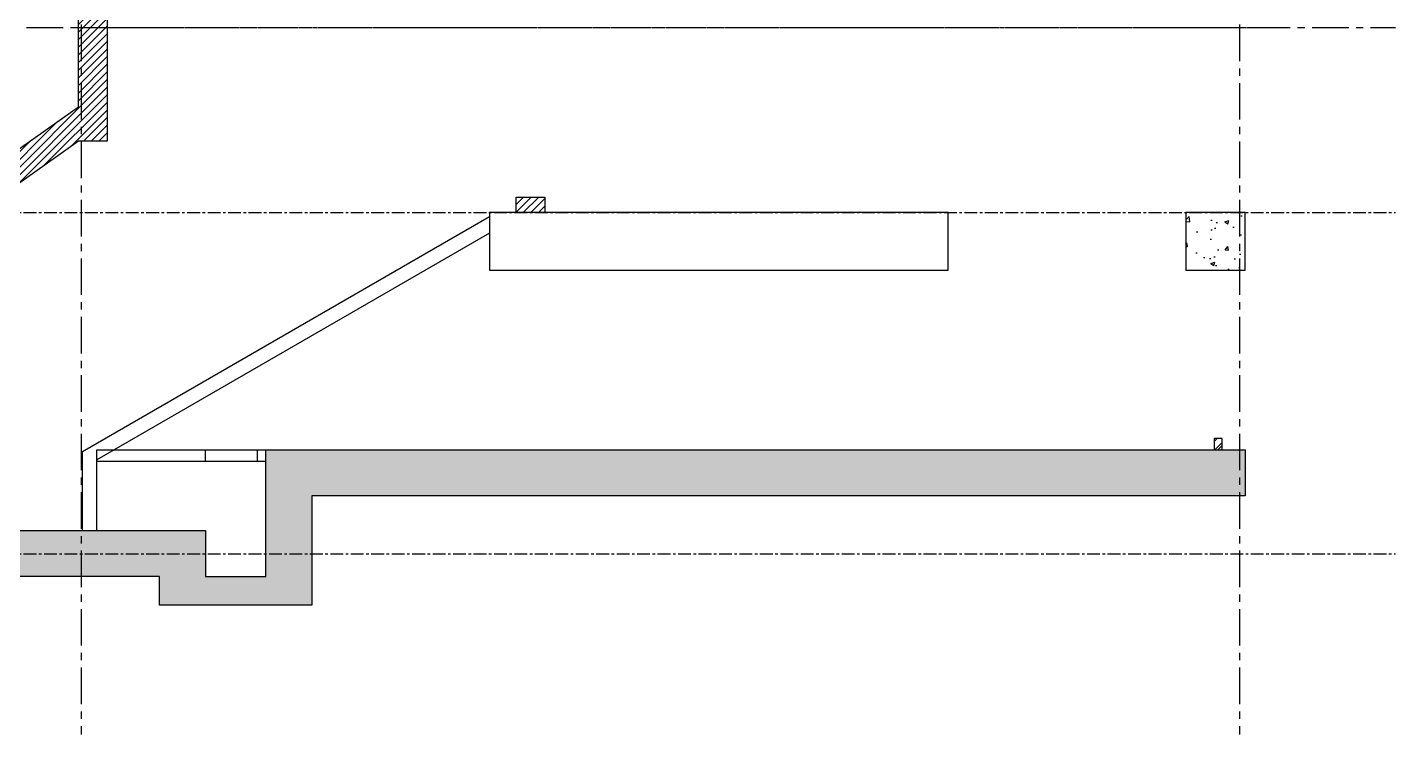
# Model space of a CAD drawing. Header units: millimetres. Extents: x 652554 to 1678317, y -308114 to 170803.
# Drawn here: x 824282 to 848070, y -57451 to -45157 of the extents above; entities that cross this region are included whole.
import ezdxf

# ---------------------------------------------------------------- set-up
doc = ezdxf.new("R2010")
doc.units = ezdxf.units.MM
doc.linetypes.add('CENTER', pattern=[50.8, 31.75, -6.35, 6.35, -6.35])
doc.linetypes.add('HIDDEN', pattern=[0.375, 0.25, -0.125])
doc.layers.add('DIM', color=1, linetype='Continuous')
pattern_1 = [(50, (-790658.35, 142188.7), (717.26018, -62.75213), [75, -825]), (355, (-790658.35, 142188.7), (-138.75133, 752.19213), [60, -660]), (100.451444, (-790598.6, 142183.5), (578.50885, 689.44), [63.7402, -701.1421]), (46.1842, (-790658.35, 142388.7), (1067.24133, -165.5193), [112.5, -1237.5]), (96.635635, (-790569.4, 142374.9), (934.66195, 974.1186), [95.61034, -1051.71376]), (351.184164, (-790658.4, 142388.7), (934.66195, 974.1186), [90, -990]), (21, (-790558.35, 142338.7), (596.90705, -402.6189), [75, -825]), (326, (-790558.35, 142338.7), (243.31533, 725.15005), [60, -660]), (71.451445, (-790508.6, 142305.15), (840.22238, 322.53115), [63.7402, -701.1421]), (37.5, (-790658.35, 142188.7), (12.159855, 332.893854), [0, -652, 0, -670, 0, -662.5]), (7.5, (-790658.35, 142188.7), (263.06954, 394.41171), [0, -382, 0, -637, 0, -252.5]), (327.5, (-790881.35, 142188.7), (533.822436, -22.55487), [0, -250, 0, -780, 0, -1035]), (317.5, (-790981.35, 142188.7), (583.18617, 100.10498), [0, -325, 0, -518, 0, -735])]
pattern_2 = [(45, (-790658.35, 142188.7), (-66.291261, 66.291261), [])]

msp = doc.modelspace()

# ---------------------------------------------------------------- hatches: boundary and pattern name
h = msp.add_hatch()
h.set_pattern_fill('ANSI31', color=249, scale=750)
h.set_pattern_definition(pattern_2)
h.paths.add_polyline_path([(822568.377, -48376.6512), (825170.2527, -46536.6517), (825170.3778, -43926.6517), (825670.3792, -43926.6517), (825670.3777, -47136.6517), (825170.2527, -47136.6517), (822568.3762, -48976.6517)])
h = msp.add_hatch()
h.set_pattern_fill('ANSI31', color=249, scale=750)
h.set_pattern_definition(pattern_2)
h.paths.add_polyline_path([(832778.3743, -48106.6517), (833278.3744, -48106.6517), (833278.3744, -48376.6517), (832778.3743, -48376.6517)])
h = msp.add_hatch()
h.set_pattern_fill('AR-CONC', color=249, scale=100)
h.set_pattern_definition(pattern_1)
h.paths.add_polyline_path([(844423.3744, -49376.6516), (845453.3757, -49376.6516), (845453.3757, -48376.6517), (844423.3744, -48376.6517)])
h = msp.add_hatch()
h.set_pattern_fill('ANSI34', color=249, scale=300)
h.set_pattern_definition([(45, (-790658.35, 142188.7), (-159.099026, 159.099026), []), (45, (-790605.32, 142188.7), (-159.099026, 159.099026), []), (45, (-790552.28, 142188.7), (-159.099026, 159.099026), []), (45, (-790499.25, 142188.7), (-159.099026, 159.099026), [])])
h.paths.add_polyline_path([(844913.3734, -52501.6517), (845053.3749, -52501.6517), (845053.3749, -52301.6516), (844913.3734, -52301.6516)])
h = msp.add_hatch()
h.set_pattern_fill('AR-CONC', color=249, scale=100)
h.set_pattern_definition(pattern_1)
h.paths.add_polyline_path([(812308.2436, -52501.6517), (819458.1538, -52501.6517), (819458.1543, -52576.6517), (819613.3744, -52576.6517), (819613.3758, -53901.6517), (827378.3743, -53901.6517), (827378.3743, -54701.6516), (828428.3743, -54701.6516), (828428.3752, -52501.6517), (845453.3715, -52501.6517), (845453.3715, -53301.6517), (829228.3744, -53301.6517), (829228.3744, -55201.6517), (826578.3744, -55201.6517), (826578.3744, -54701.6516), (818813.3748, -54701.6516), (818813.3758, -53301.6517), (812308.2436, -53301.6517)])

# ---------------------------------------------------------------- linework, layer by layer
at = {"color": 1, "linetype": 'CENTER', "ltscale": 20}
for points in [[(825216.3748, -30884.9802), (825216.3748, -57450.8598)], [(845353.3749, -30884.9802), (845353.3749, -57450.8598)], [(803947.3004, -45156.6517), (848069.8764, -45156.6517)]]:
    msp.add_lwpolyline(points, dxfattribs=at)
at = {"color": 249}
for points in [[(822568.377, -48376.6512), (825170.2527, -46536.6517), (825170.3778, -43926.6517), (825670.3792, -43926.6517), (825670.3777, -47136.6517), (825170.2527, -47136.6517), (822568.3762, -48976.6517), (822568.377, -48376.6512)], [(825238.3744, -52531.1165), (832318.3768, -48443.3671)], [(832318.3768, -48732.044), (825488.3743, -52675.4522)], [(812308.2436, -52501.6517), (819458.1538, -52501.6517), (819458.1543, -52576.6517), (819613.3744, -52576.6517), (819613.3758, -53901.6517), (827378.3743, -53901.6517), (827378.3743, -54701.6516), (828428.3743, -54701.6516), (828428.3752, -52501.6517), (845453.3715, -52501.6517), (845453.3715, -53301.6517), (829228.3744, -53301.6517), (829228.3744, -55201.6517), (826578.3744, -55201.6517), (826578.3744, -54701.6516), (818813.3748, -54701.6516), (818813.3758, -53301.6517), (812308.2436, -53301.6517), (812308.2436, -52501.6517)], [(825238.3744, -53901.6517), (825238.3744, -52531.1165)], [(825488.3743, -53901.6517), (825488.3752, -52501.6517)], [(825488.3752, -52501.6517), (828428.3766, -52501.6517)], [(828428.3766, -52701.6517), (825488.3752, -52701.6517)]]:
    msp.add_lwpolyline(points, dxfattribs=at)
for points in [[(832778.3743, -48106.6517), (833278.3744, -48106.6517), (833278.3744, -48376.6517), (832778.3743, -48376.6517)], [(832318.3768, -49376.6516), (840288.3744, -49376.6516), (840288.3744, -48376.6517), (832318.3768, -48376.6517)], [(844423.3744, -49376.6516), (845453.3757, -49376.6516), (845453.3757, -48376.6517), (844423.3744, -48376.6517)], [(844913.3734, -52501.6517), (845053.3749, -52501.6517), (845053.3749, -52301.6516), (844913.3734, -52301.6516)], [(827376.3747, -52501.6517), (828276.3744, -52501.6517), (828276.3744, -52701.6517), (827376.3747, -52701.6517)]]:
    msp.add_lwpolyline(points, close=True, dxfattribs=at)
at = {"color": 1, "linetype": 'CENTER', "ltscale": 7}
for points in [[(803947.3004, -48376.6516), (848069.8764, -48376.6516)], [(803947.3004, -54306.6517), (848069.8764, -54306.6517)]]:
    msp.add_lwpolyline(points, dxfattribs=at)
at = {"layer": 'DIM', "color": 6, "linetype": 'HIDDEN', "ltscale": 50}
msp.add_line((825123.3499, -45156.6517), (845923.3749, -45156.6517), dxfattribs=at)
msp.add_line((825123.3499, -45156.6517), (845923.3749, -45156.6517), dxfattribs=at)

doc.saveas('drawing.dxf')
